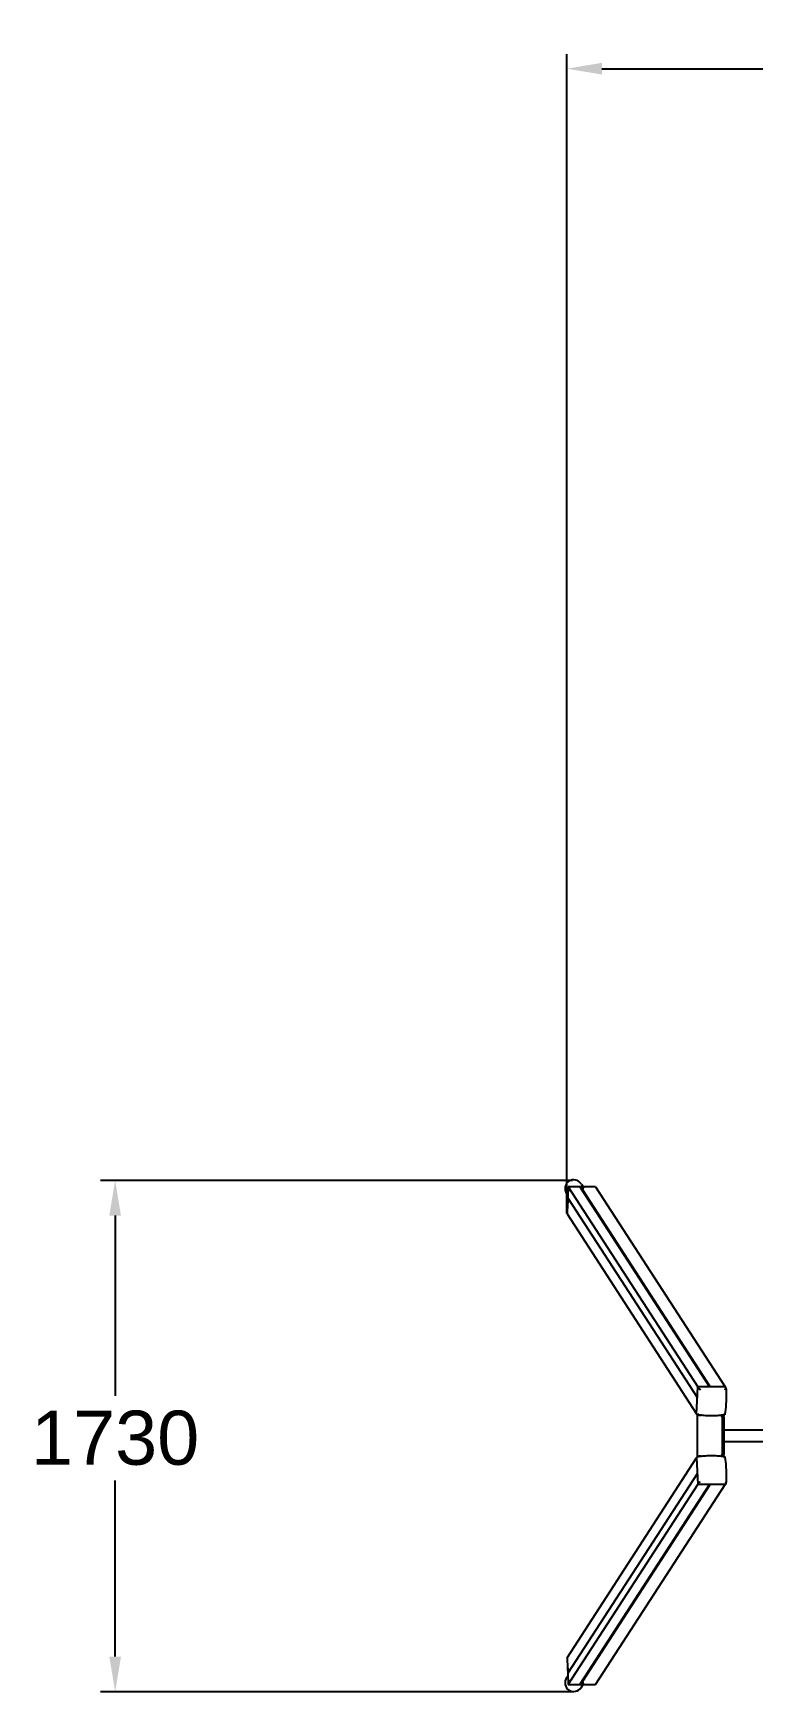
# Model space of a CAD drawing. Extents: x -3779 to 3544, y -5512 to 5435.
# Drawn here: x -3779 to -1319, y -879 to 4794 of the extents above; entities that cross this region are included whole.
import ezdxf

# ---------------------------------------------------------------- set-up
doc = ezdxf.new("R2010")
doc.units = 0
doc.header["$LTSCALE"] = 5
doc.header["$PDMODE"] = 33
doc.header["$PDSIZE"] = 20
doc.layers.get('Defpoints').update_dxf_attribs({"linetype": 'CONTINUOUS'})
doc.layers.add('Lg_dim', color=7, linetype='CONTINUOUS')
doc.layers.add('Lg_prod', color=40, linetype='CONTINUOUS')
doc.styles.add('LG1', font='arial.ttf', dxfattribs={"height": 185})
doc.dimstyles.new('LG_DIM', dxfattribs={"dimtxt": 2.5, "dimasz": 2, "dimexe": 1.3, "dimexo": 1.5, "dimgap": 1, "dimtad": 1, "dimdec": 1, "dimrnd": 10, "dimdsep": 46, "dimtxsty": 'LG1', "dimcen": 0, "dimdle": 1.5, "dimclrd": 2, "dimclre": 2, "dimclrt": 6, "dimadec": 0, "dimazin": 0, "dimtfac": 0.7, "dimtmove": 0, "dimatfit": 3, "dimfxl": 1, "dimtvp": 1, "dimtolj": 1, "dimtzin": 0, "dimarcsym": 0})

# ---------------------------------------------------------------- blocks, each defined once
blk = doc.blocks.new('*D6')
at = {"layer": 'Defpoints', "color": 0, "transparency": 16777216}
for p in [(1952, 4672.9), (-1954.6, 758.2), (1952, 758.2)]:
    blk.add_point(p, dxfattribs=at)
at = {"layer": 'Lg_dim', "color": 0, "lineweight": -2, "transparency": 16777216}
for p, q in [((-1954.6, 759.2), (-1954.6, 4722.9)), ((1952, 759.2), (1952, 4722.9)), ((-1834.6, 4672.9), (-333, 4672.9)), ((1832, 4672.9), (318.7, 4672.9))]:
    blk.add_line(p, q, dxfattribs=at)
at = {"layer": 'Lg_dim', "color": 0, "transparency": 16777216}
for points in [[(-1834.6, 4692.9), (-1834.6, 4652.9), (-1954.6, 4672.9)], [(1832, 4692.9), (1832, 4652.9), (1952, 4672.9)]]:
    blk.add_solid(points, dxfattribs=at)
at = {"layer": 'Lg_dim', "color": 4, "transparency": 16777216, "insert": (-7.2, 4672.9), "char_height": 185, "attachment_point": 5, "style": 'LG1'}
blk.add_mtext('\\A1;3910', dxfattribs=at)
blk = doc.blocks.new('*D7')
at = {"layer": 'Defpoints', "color": 0, "transparency": 16777216}
for p in [(-1934.2, 872.5), (-3498.9, -875.1), (-1934.2, -875.1)]:
    blk.add_point(p, dxfattribs=at)
at = {"layer": 'Lg_dim', "color": 0, "lineweight": -2, "transparency": 16777216}
for p, q in [((-1935.2, 872.5), (-3548.9, 872.5)), ((-3498.9, 752.5), (-3498.9, 136.3)), ((-3498.9, -755.1), (-3498.9, -152.8)), ((-1935.2, -875.1), (-3548.9, -875.1))]:
    blk.add_line(p, q, dxfattribs=at)
at = {"layer": 'Lg_dim', "color": 0, "transparency": 16777216}
for points in [[(-3518.9, 752.5), (-3478.9, 752.5), (-3498.9, 872.5)], [(-3518.9, -755.1), (-3478.9, -755.1), (-3498.9, -875.1)]]:
    blk.add_solid(points, dxfattribs=at)
at = {"layer": 'Lg_dim', "color": 4, "transparency": 16777216, "insert": (-3498.9, -8.2), "char_height": 185, "attachment_point": 5, "style": 'LG1'}
blk.add_mtext('\\A1;1730', dxfattribs=at)

msp = doc.modelspace()

# ---------------------------------------------------------------- linework, layer by layer
at = {"layer": 'Lg_prod'}
for p, q in [((-1949.5, 851), (-1949.6, 850.6)), ((-1858.9, 851), (-1949.5, 851)), ((-1949.5, 851), (-1949.3, 850.6)), ((-1905.1, 859.8), (-1899.4, 851)), ((-1858.9, 851), (-1858.7, 850.6)), ((-1955.4, 827.2), (-1951.2, 820.6)), ((-1951.3, 813.6), (-1952.1, 795.9)), ((-1949.8, 850.6), (-1951.4, 815.4)), ((-1951.1, 798.1), (-1950.5, 811.4)), ((-1950.3, 811), (-1508.5, 129.3)), ((-1949.8, 850.6), (-1506.6, 166.8)), ((-1913.8, 850.6), (-1949.8, 850.6)), ((-1910.1, 849.7), (-1896, 849.7)), ((-1907.5, 847.3), (-1466.5, 166.8)), ((-1902.2, 839), (-1900.6, 839)), ((-1900.6, 839), (-1900.4, 842.9)), ((-1900.6, 839), (-1464.9, 166.8)), ((-1856.2, 850.6), (-1892.2, 850.6)), ((-1856.2, 850.6), (-1413, 166.8)), ((-1952.4, 794.1), (-1954, 758.9)), ((-1954, 758.9), (-1511, 75.2)), ((-1511.1, 74.1), (-1506.7, 166.8)), ((-1412.3, 166.8), (-1506.7, 166.8)), ((-1506.7, 166.8), (-1505.4, 164.6)), ((-1410.9, 164.6), (-1412.3, 166.8)), ((-1509.7, 72), (-1511.1, 74.1)), ((-1508, -71.4), (-1508, 71.4)), ((-1504.3, 70.8), (-1503.6, 69.8)), ((-1503.6, 69.8), (-1503.6, 70.7)), ((-1503.6, 69.8), (-1495.9, 69.8)), ((-1424.1, 64), (-1424.1, -64)), ((-1418.2, 64), (-1424.1, 64)), ((-1420, 70.6), (-1420, 70.5)), ((-1418.2, 64), (-1418.2, -64)), ((-1418.2, 20), (1418.2, 20)), ((-1418.2, -20), (1418.2, -20)), ((-1954, -758.9), (-1511, -75.2)), ((-1509.7, -72), (-1511.1, -74.1)), ((-1511.1, -74.1), (-1506.7, -166.8)), ((-1503.6, -69.8), (-1504.3, -70.8)), ((-1495.9, -69.8), (-1503.6, -69.8)), ((-1503.6, -69.8), (-1503.6, -70.7)), ((-1418.2, -64), (-1424.1, -64)), ((-1420, -70.5), (-1420, -70.6)), ((-1950.3, -811), (-1508.5, -129.3)), ((-1949.8, -850.6), (-1506.6, -166.8)), ((-1907.5, -847.3), (-1466.5, -166.8)), ((-1900.6, -839), (-1464.9, -166.8)), ((-1856.2, -850.6), (-1413, -166.8)), ((-1506.7, -166.8), (-1505.4, -164.6)), ((-1412.3, -166.8), (-1506.7, -166.8)), ((-1410.9, -164.6), (-1412.3, -166.8)), ((-1954, -758.9), (-1952.4, -794.1)), ((-1955.4, -827.2), (-1951.2, -820.6)), ((-1952.1, -795.9), (-1951.3, -813.6)), ((-1951.4, -815.4), (-1949.8, -850.6)), ((-1950.5, -811.4), (-1951.1, -798.1)), ((-1949.8, -850.6), (-1913.8, -850.6)), ((-1949.6, -850.6), (-1949.5, -851)), ((-1949.5, -851), (-1949.3, -850.6)), ((-1896, -849.7), (-1910.1, -849.7)), ((-1900.6, -839), (-1902.2, -839)), ((-1900.4, -842.9), (-1900.6, -839)), ((-1892.2, -850.6), (-1856.2, -850.6)), ((-1858.9, -851), (-1858.7, -850.6)), ((-1949.5, -851), (-1858.9, -851)), ((-1905.1, -859.8), (-1899.4, -851))]:
    msp.add_line(p, q, dxfattribs=at)
for centre, major_axis, start_param, end_param in [((-1930.2, 843.5), (17.2, -26.5), 3.141593, 4.712389), ((-1930.2, 843.5), (17.2, -26.5), 3.141593, 4.712389), ((-1930.2, 843.5), (17.2, -26.5), 1.570796, 3.141593), ((-1930.2, 843.5), (17.2, -26.5), 1.570796, 3.141593), ((-1944.5, 794.1), (6.71, 4.35), 0.990426, 2.543545), ((-1943.5, 815.4), (6.71, 4.35), 2.543545, 3.141593), ((-1914.2, 842.9), (6.71, 4.35), 0, 0.972748), ((-1892.5, 842.9), (6.71, 4.35), 0.972748, 2.543545), ((-1430, 64), (5.04, 3.26), 5.685137, 6.943005), ((-1430, 64), (10.1, 6.5), 5.685137, 6.292079), ((-1430, -64), (5.04, -3.26), 5.623365, 6.881233), ((-1430, -64), (10.1, -6.5), 6.274292, 6.881233), ((-1944.5, -794.1), (6.71, -4.35), 3.739641, 5.292759), ((-1930.2, -843.5), (17.2, 26.5), 1.570796, 3.141593), ((-1930.2, -843.5), (17.2, 26.5), 1.570796, 3.141593), ((-1943.5, -815.4), (6.71, -4.35), 3.141593, 3.739641), ((-1914.2, -842.9), (-6.71, 4.35), 2.168844, 3.141593), ((-1892.5, -842.9), (-6.71, 4.35), 0.598048, 2.168844), ((-1930.2, -843.5), (17.2, 26.5), 3.141593, 4.712389), ((-1930.2, -843.5), (17.2, 26.5), 3.141593, 4.712389)]:
    msp.add_ellipse(centre, major_axis=major_axis, ratio=0.951251, start_param=start_param, end_param=end_param, dxfattribs=at)
for points, knots in [([(-1505.4, 164.6), (-1505.2, 164.3), (-1504.7, 163.8), (-1503.4, 162.1), (-1502.3, 160.8), (-1500.4, 158.6), (-1499.8, 157.9), (-1499.1, 157.3), (-1499.1, 157.2), (-1499.1, 157.2)], [20.558259, 20.558259, 20.558259, 20.558259, 24.227592, 24.227592, 29.284044, 29.284044, 31.407917, 31.407917, 31.448132, 31.448132, 31.448132, 31.448132]), ([(-1410.7, 164), (-1410.3, 157.6), (-1410.1, 151), (-1409.8, 137.6), (-1409.9, 130.8), (-1410.2, 117.5), (-1410.5, 111), (-1411.4, 98.4), (-1411.9, 92.4), (-1413.3, 81.3), (-1414.1, 76.1), (-1415, 71.5)], [1.238025, 1.238025, 1.238025, 1.238025, 1.474524, 1.474524, 1.711024, 1.711024, 1.947523, 1.947523, 2.184023, 2.184023, 2.420522, 2.420522, 2.420522, 2.420522]), ([(-1413.7, 157.2), (-1413.7, 157.2), (-1413.7, 157.3), (-1413.2, 157.9), (-1412.8, 158.6), (-1411.6, 160.8), (-1411, 162.1), (-1410.6, 163.8), (-1410.7, 164.3), (-1410.9, 164.6)], [-0.054665, -0.054665, -0.054665, -0.054665, 0, 0, 2.886993, 2.886993, 9.76026, 9.76026, 14.748006, 14.748006, 14.748006, 14.748006]), ([(-1503, 73.5), (-1503, 73.4), (-1503, 73.4), (-1503.7, 73.1), (-1504.3, 72.7), (-1506.4, 71.8), (-1507.6, 71.5), (-1509, 71.5), (-1509.5, 71.6), (-1509.7, 72)], [-0.054665, -0.054665, -0.054665, -0.054665, 0, 0, 2.886993, 2.886993, 9.76026, 9.76026, 14.748006, 14.748006, 14.748006, 14.748006]), ([(-1415, 71.5), (-1420.1, 70.5), (-1425.6, 69.7), (-1437.4, 68.5), (-1443.6, 68.1), (-1456.5, 67.7), (-1463.1, 67.7), (-1476.4, 68.1), (-1483.1, 68.6), (-1496.3, 69.7), (-1502.7, 70.5), (-1508.9, 71.5)], [3.963904, 3.963904, 3.963904, 3.963904, 4.197114, 4.197114, 4.430325, 4.430325, 4.663535, 4.663535, 4.896745, 4.896745, 5.129956, 5.129956, 5.129956, 5.129956]), ([(-1417.6, 73.5), (-1417.6, 73.4), (-1417.6, 73.4), (-1417.2, 73.1), (-1416.8, 72.7), (-1415.7, 71.8), (-1415.2, 71.5), (-1415, 71.5), (-1415, 71.5), (-1415, 71.5)], [-0.054665, -0.054665, -0.054665, -0.054665, 0, 0, 2.886993, 2.886993, 9.76026, 9.76026, 11.27582, 11.27582, 11.27582, 11.27582]), ([(-1503, -73.5), (-1503, -73.4), (-1503, -73.4), (-1503.7, -73.1), (-1504.3, -72.7), (-1506.4, -71.8), (-1507.6, -71.5), (-1509, -71.5), (-1509.5, -71.6), (-1509.7, -72)], [-0.054665, -0.054665, -0.054665, -0.054665, 0, 0, 2.886993, 2.886993, 9.76026, 9.76026, 14.748006, 14.748006, 14.748006, 14.748006]), ([(-1508.9, -71.5), (-1502.7, -70.5), (-1496.3, -69.7), (-1483.1, -68.6), (-1476.4, -68.1), (-1463.1, -67.7), (-1456.5, -67.7), (-1443.6, -68.1), (-1437.4, -68.5), (-1425.6, -69.7), (-1420.1, -70.5), (-1415, -71.5)], [1.15323, 1.15323, 1.15323, 1.15323, 1.38644, 1.38644, 1.61965, 1.61965, 1.852861, 1.852861, 2.086071, 2.086071, 2.319281, 2.319281, 2.319281, 2.319281]), ([(-1417.6, -73.5), (-1417.6, -73.4), (-1417.6, -73.4), (-1417.2, -73.1), (-1416.8, -72.7), (-1415.7, -71.8), (-1415.2, -71.5), (-1415, -71.5), (-1415, -71.5), (-1415, -71.5)], [-0.054665, -0.054665, -0.054665, -0.054665, 0, 0, 2.886993, 2.886993, 9.76026, 9.76026, 11.27582, 11.27582, 11.27582, 11.27582]), ([(-1415, -71.5), (-1414.1, -76.1), (-1413.3, -81.3), (-1411.9, -92.4), (-1411.4, -98.4), (-1410.5, -111), (-1410.2, -117.5), (-1409.9, -130.8), (-1409.8, -137.6), (-1410.1, -151), (-1410.3, -157.6), (-1410.7, -164)], [0.72107, 0.72107, 0.72107, 0.72107, 0.95757, 0.95757, 1.194069, 1.194069, 1.430569, 1.430569, 1.667068, 1.667068, 1.903568, 1.903568, 1.903568, 1.903568]), ([(-1505.4, -164.6), (-1505.2, -164.3), (-1504.7, -163.8), (-1503.4, -162.1), (-1502.3, -160.8), (-1500.4, -158.6), (-1499.8, -157.9), (-1499.1, -157.3), (-1499.1, -157.2), (-1499.1, -157.2)], [20.558259, 20.558259, 20.558259, 20.558259, 24.227592, 24.227592, 29.284044, 29.284044, 31.407917, 31.407917, 31.448132, 31.448132, 31.448132, 31.448132]), ([(-1413.7, -157.2), (-1413.7, -157.2), (-1413.7, -157.3), (-1413.2, -157.9), (-1412.8, -158.6), (-1411.6, -160.8), (-1411, -162.1), (-1410.6, -163.8), (-1410.7, -164.3), (-1410.9, -164.6)], [-0.054665, -0.054665, -0.054665, -0.054665, 0, 0, 2.886993, 2.886993, 9.76026, 9.76026, 14.748006, 14.748006, 14.748006, 14.748006])]:
    msp.add_open_spline(points, degree=3, knots=knots, dxfattribs=at)

# ---------------------------------------------------------------- dimensions: what is measured, and where the dimension line sits
at = {"layer": 'Lg_dim'}
dim = msp.add_linear_dim(base=(1952, 4672.9), p1=(-1954.6, 758.2), p2=(1952, 758.2), dimstyle='LG_DIM', override={"dimtxt": 185, "dimasz": 120, "dimexe": 50, "dimexo": 1, "dimgap": 50, "dimtad": 0, "dimtih": 1, "dimtoh": 1, "dimdec": 0, "dimcen": 2.5, "dimdle": 0, "dimclrd": 0, "dimclre": 0, "dimclrt": 4, "dimadec": 1, "dimtfac": 1, "dimtdec": 0, "dimtvp": 0}, dxfattribs=at)
dim.commit()
dim.dimension.update_dxf_attribs({"geometry": '*D6', "text_midpoint": (-7.2, 4672.9), "dimtype": 160})
dim = msp.add_linear_dim(base=(-3498.9, -875.1), p1=(-1934.2, 872.5), p2=(-1934.2, -875.1), angle=90, text='1730', dimstyle='LG_DIM', override={"dimtxt": 185, "dimasz": 120, "dimexe": 50, "dimexo": 1, "dimgap": 50, "dimtad": 0, "dimtih": 1, "dimtoh": 1, "dimdec": 0, "dimcen": 2.5, "dimdle": 0, "dimclrd": 0, "dimclre": 0, "dimclrt": 4, "dimadec": 1, "dimtfac": 1, "dimtdec": 0, "dimtvp": 0}, dxfattribs=at)
dim.commit()
dim.dimension.update_dxf_attribs({"geometry": '*D7', "text_midpoint": (-3498.9, -8.2), "dimtype": 160})

doc.saveas('drawing.dxf')
